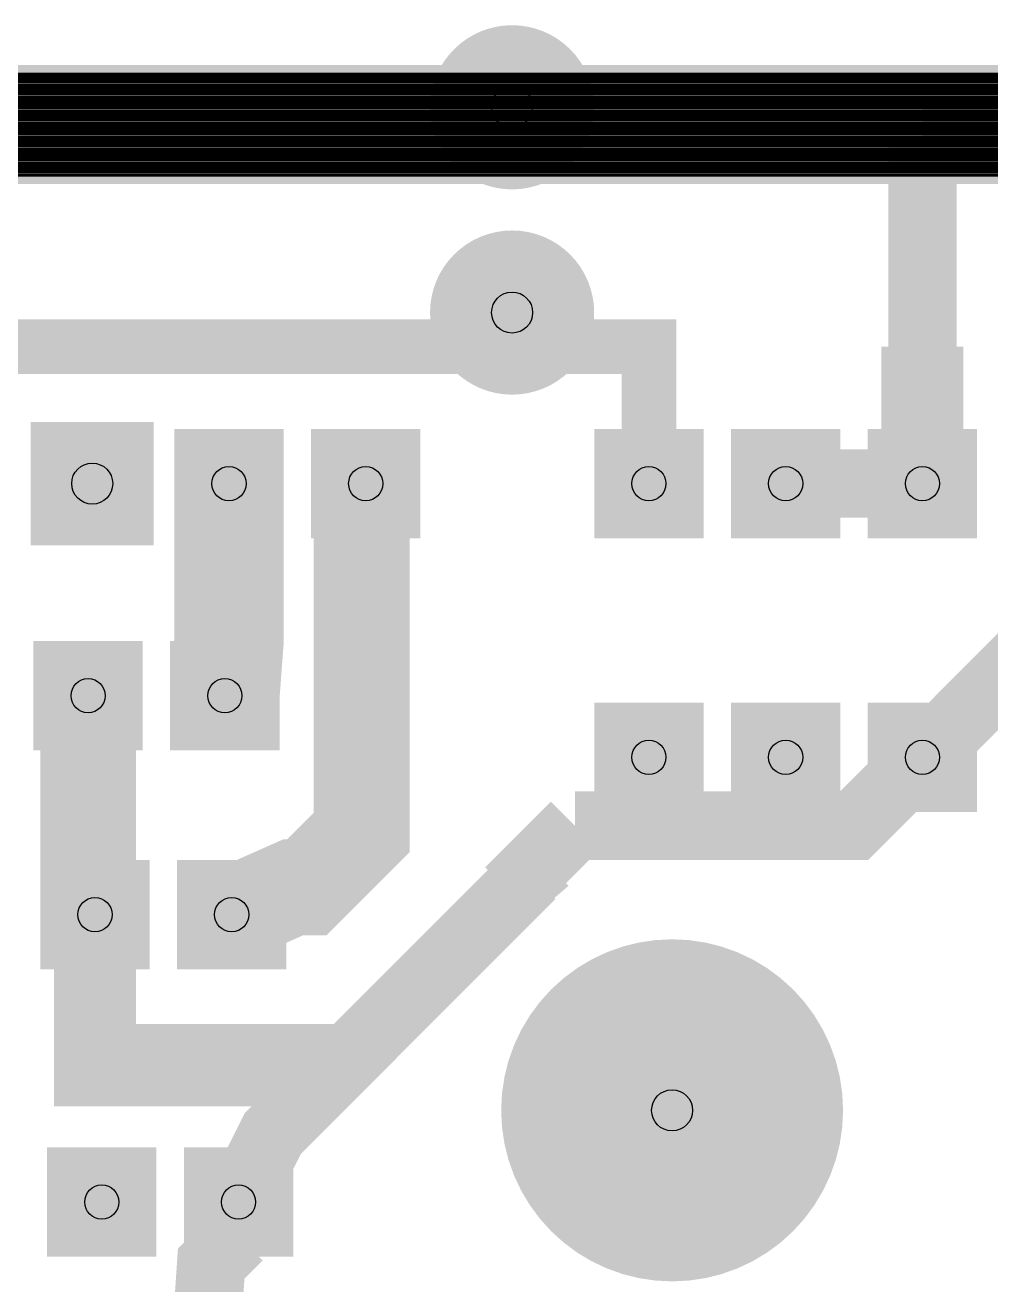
# Model space of a CAD drawing. Extents: x -1.81 to 0.88, y -1.38 to 1.44.
# Drawn here: x -1.281 to -0.575, y 0.522 to 1.442 of the extents above; entities that cross this region are included whole.
import ezdxf

# ---------------------------------------------------------------- set-up
doc = ezdxf.new("R2010")
doc.units = 0
doc.layers.get('0').update_dxf_attribs({"linetype": 'CONTINUOUS'})

# ---------------------------------------------------------------- blocks, each defined once
blk = doc.blocks.new('RPAD')
blk.add_trace([(-0.5, -0.5), (-0.5, 0.5), (0.5, -0.5), (0.5, 0.5)])
blk = doc.blocks.new('EPAD')
at = {"const_width": 0.5}
blk.add_lwpolyline([(-0.25, 0, 1), (0.25, 0, 1)], format="xyb", close=True, dxfattribs=at)

msp = doc.modelspace()

# ---------------------------------------------------------------- linework, layer by layer
for points, const_width in [([(-1.8, 1.332), (-1.8, 1.407), (0.875, 1.407), (0.875, 1.332), (-1.8, 1.332)], 0.012), ([(0.325, 1.357), (-0.625, 1.357)], 0.05), ([(-0.625, 1.307), (-0.625, 1.357)], 0.05), ([(-0.625, 1.282), (-0.625, 1.307)], 0.05), ([(-0.625, 1.207), (-0.625, 1.282)], 0.05), ([(-0.625, 1.107), (-0.625, 1.207)], 0.06), ([(-0.825, 1.107), (-0.825, 1.207), (-1.625, 1.207), (-1.625, 1.007)], 0.04), ([(-1.132, 1.107), (-1.132, 0.992), (-1.135, 0.952)], 0.08), ([(-1.13, 0.792), (-1.085, 0.812), (-1.075, 0.812), (-1.035, 0.852), (-1.035, 1.067), (-1.032, 1.107)], 0.07), ([(-1.132, 1.107), (-1.135, 1.067), (-1.135, 0.952)], 0.06), ([(-0.625, 1.107), (-0.725, 1.107)], 0.05), ([(-0.533, 0.999), (-0.675, 0.857), (-0.879, 0.857)], 0.05), ([(-1.235, 0.952), (-1.235, 0.907), (-1.235, 0.807), (-1.23, 0.792)], 0.07), ([(-0.927, 0.809), (-0.9, 0.836), (-0.879, 0.857)], 0.05), ([(-0.9, 0.832), (-0.927, 0.809)], 0.05), ([(-0.9, 0.836), (-0.9, 0.832)], 0.05), ([(-0.911, 0.821), (-1.1, 0.632), (-1.125, 0.582)], 0.05), ([(-0.9, 0.832), (-0.911, 0.821)], 0.01), ([(-1.05, 0.682), (-1.11, 0.682), (-1.15, 0.682), (-1.23, 0.682), (-1.23, 0.792)], 0.06), ([(-1.125, 0.582), (-1.125, 0.58)], 0.05), ([(-1.125, 0.557), (-1.145, 0.537), (-1.15, 0.462)], 0.05), ([(-1.125, 0.58), (-1.125, 0.557)], 0.01)]:
    msp.add_lwpolyline(points, dxfattribs=dict(const_width=const_width))
for points in [[(-1.8, 1.407), (0.875, 1.407)], [(-1.8, 1.406), (0.875, 1.406)], [(-1.8, 1.405), (0.875, 1.405)], [(-1.8, 1.404), (0.875, 1.404)], [(-1.8, 1.403), (0.875, 1.403)], [(-1.8, 1.402), (0.875, 1.402)], [(-1.8, 1.401), (0.875, 1.401)], [(-1.8, 1.4), (0.875, 1.4)], [(-1.8, 1.399), (0.875, 1.399)], [(-1.8, 1.398), (0.875, 1.398)], [(-1.8, 1.397), (0.875, 1.397)], [(-1.8, 1.396), (0.875, 1.396)], [(-1.8, 1.395), (0.875, 1.395)], [(-1.8, 1.394), (0.875, 1.394)], [(-1.8, 1.393), (0.875, 1.393)], [(-1.8, 1.392), (0.875, 1.392)], [(-1.8, 1.391), (0.875, 1.391)], [(-1.8, 1.39), (0.875, 1.39)], [(-1.8, 1.389), (0.875, 1.389)], [(-1.8, 1.388), (0.875, 1.388)], [(-1.8, 1.387), (0.875, 1.387)], [(-1.8, 1.386), (0.875, 1.386)], [(-1.8, 1.385), (0.875, 1.385)], [(-1.8, 1.384), (0.875, 1.384)], [(-1.8, 1.383), (0.875, 1.383)], [(-1.8, 1.382), (0.875, 1.382)], [(-1.8, 1.381), (0.875, 1.381)], [(-1.8, 1.38), (0.875, 1.38)], [(-1.8, 1.379), (0.875, 1.379)], [(-1.8, 1.378), (0.875, 1.378)], [(-1.8, 1.377), (0.875, 1.377)], [(-1.8, 1.376), (0.875, 1.376)], [(-1.8, 1.375), (0.875, 1.375)], [(-1.8, 1.374), (0.875, 1.374)], [(-1.8, 1.373), (0.875, 1.373)], [(-1.8, 1.372), (0.875, 1.372)], [(-1.8, 1.371), (0.875, 1.371)], [(-1.8, 1.37), (0.875, 1.37)], [(-1.8, 1.369), (0.875, 1.369)], [(-1.8, 1.368), (0.875, 1.368)], [(-1.8, 1.367), (0.875, 1.367)], [(-1.8, 1.366), (0.875, 1.366)], [(-1.8, 1.365), (0.875, 1.365)], [(-1.8, 1.364), (0.875, 1.364)], [(-1.8, 1.363), (0.875, 1.363)], [(-1.8, 1.362), (0.875, 1.362)], [(-1.8, 1.361), (0.875, 1.361)], [(-1.8, 1.36), (0.875, 1.36)], [(-1.8, 1.359), (0.875, 1.359)], [(-1.8, 1.358), (0.875, 1.358)], [(-1.8, 1.357), (0.875, 1.357)], [(-1.8, 1.356), (0.875, 1.356)], [(-1.8, 1.355), (0.875, 1.355)], [(-1.8, 1.354), (0.875, 1.354)], [(-1.8, 1.353), (0.875, 1.353)], [(-1.8, 1.352), (0.875, 1.352)], [(-1.8, 1.351), (0.875, 1.351)], [(-1.8, 1.35), (0.875, 1.35)], [(-1.8, 1.349), (0.875, 1.349)], [(-1.8, 1.348), (0.875, 1.348)], [(-1.8, 1.347), (0.875, 1.347)], [(-1.8, 1.346), (0.875, 1.346)], [(-1.8, 1.345), (0.875, 1.345)], [(-1.8, 1.344), (0.875, 1.344)], [(-1.8, 1.343), (0.875, 1.343)], [(-1.8, 1.342), (0.875, 1.342)], [(-1.8, 1.341), (0.875, 1.341)], [(-1.8, 1.34), (0.875, 1.34)], [(-1.8, 1.339), (0.875, 1.339)], [(-1.8, 1.338), (0.875, 1.338)], [(-1.8, 1.337), (0.875, 1.337)], [(-1.8, 1.336), (0.875, 1.336)], [(-1.8, 1.335), (0.875, 1.335)], [(-1.8, 1.334), (0.875, 1.334)], [(-1.8, 1.333), (0.875, 1.333)], [(-1.8, 1.332), (0.875, 1.332)]]:
    msp.add_lwpolyline(points)
for centre, radius in [((-0.925, 1.382), 0.015), ((-0.925, 1.232), 0.015), ((-1.232, 1.107), 0.015), ((-1.132, 1.107), 0.0125), ((-1.032, 1.107), 0.0125), ((-0.825, 1.107), 0.0125), ((-0.725, 1.107), 0.0125), ((-0.625, 1.107), 0.0125), ((-1.235, 0.952), 0.0125), ((-1.135, 0.952), 0.0125), ((-0.825, 0.907), 0.0125), ((-0.725, 0.907), 0.0125), ((-0.625, 0.907), 0.0125), ((-1.23, 0.792), 0.0125), ((-1.13, 0.792), 0.0125), ((-0.808, 0.649), 0.015), ((-1.225, 0.582), 0.0125), ((-1.125, 0.582), 0.0125)]:
    msp.add_circle(centre, radius)

# ---------------------------------------------------------------- block references
for name, p, xscale, yscale in [('EPAD', (-0.925, 1.382), 0.12, 0.12), ('EPAD', (-0.925, 1.232), 0.12, 0.12), ('RPAD', (-1.232, 1.107), 0.09, 0.09), ('RPAD', (-1.132, 1.107), 0.08, 0.08), ('RPAD', (-1.032, 1.107), 0.08, 0.08), ('RPAD', (-0.825, 1.107), 0.08, 0.08), ('RPAD', (-0.725, 1.107), 0.08, 0.08), ('RPAD', (-0.625, 1.107), 0.08, 0.08), ('RPAD', (-1.235, 0.952), 0.08, 0.08), ('RPAD', (-1.135, 0.952), 0.08, 0.08), ('RPAD', (-0.825, 0.907), 0.08, 0.08), ('RPAD', (-0.725, 0.907), 0.08, 0.08), ('RPAD', (-0.625, 0.907), 0.08, 0.08), ('RPAD', (-1.23, 0.792), 0.08, 0.08), ('RPAD', (-1.13, 0.792), 0.08, 0.08), ('EPAD', (-0.808, 0.649), 0.25, 0.25), ('RPAD', (-1.225, 0.582), 0.08, 0.08), ('RPAD', (-1.125, 0.582), 0.08, 0.08)]:
    msp.add_blockref(name, p, dxfattribs=dict(xscale=xscale, yscale=yscale))

doc.saveas('drawing.dxf')
